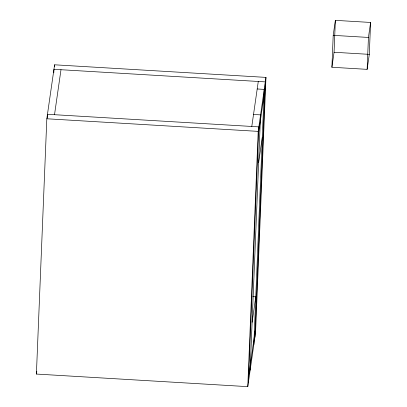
<?xml version="1.0" encoding="UTF-8"?>
<svg xmlns="http://www.w3.org/2000/svg" width="407" height="407" viewBox="0 0 407 407"><rect width="100%" height="100%" fill="white"/><g stroke="black" fill="none" stroke-linecap="round" stroke-linejoin="round"><path stroke-width="0.61" d="M36.401 374.053L46.82 118.778L54.599 64.799L265.974 77.391L255.555 332.667L247.777 386.65L36.401 374.053L36.808 371.245M47.314 118.091L47.466 114.281L258.842 126.877L248.428 382.153M53.805 72.777L53.948 69.297L265.323 81.888L254.909 337.169M54.518 66.702L54.599 64.799M247.777 386.65L258.196 131.375L265.974 77.391M250.157 370.156L260.572 114.881L253.525 114.459M253.831 344.663L264.245 89.387L257.199 88.97M331.903 67.257L333.206 35.343L335.368 20.35L370.599 22.451L369.297 54.36L367.134 69.353L331.903 67.257L334.066 52.259L335.368 20.35M367.134 69.353L368.437 37.444L370.599 22.451M54.513 114.703L60.994 69.714M251.796 126.455L258.277 81.471M258.582 133.257L265.064 88.273M258.618 162.744L262.291 137.251M252.106 322.293L255.779 296.8L252.844 296.627M248.687 375.768L255.169 330.784M333.206 35.343L368.437 37.444M334.066 52.259L369.297 54.36M46.82 118.778L258.196 131.375"/></g></svg>
